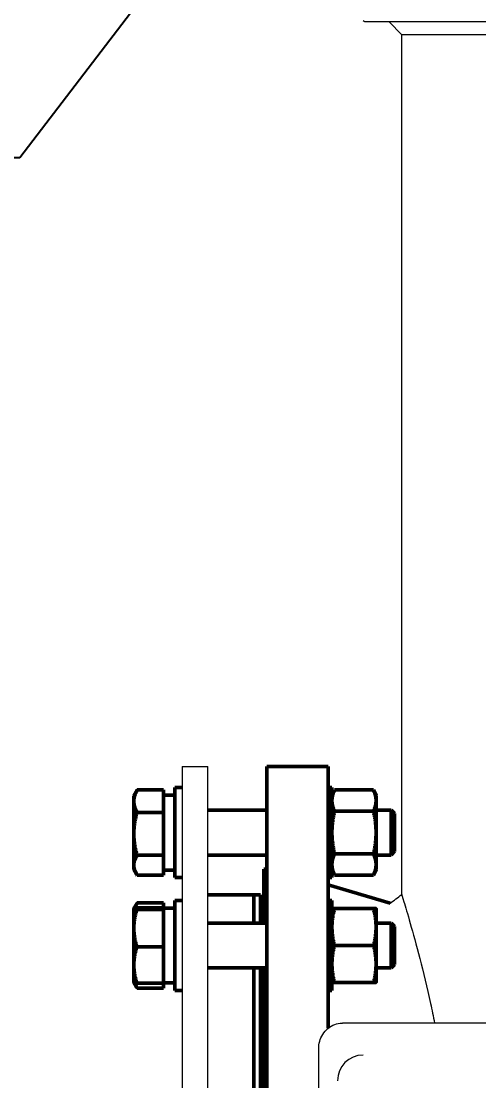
# Model space of a CAD drawing. Header units: inches. Extents: x 17 to 469, y 7 to 301.
# Drawn here: x 331.89 to 340.8, y 95.85 to 116.49 of the extents above; entities that cross this region are included whole.
import ezdxf

# ---------------------------------------------------------------- set-up
doc = ezdxf.new("R2010")
doc.units = ezdxf.units.IN
doc.header["$LTSCALE"] = 14
doc.header["$MEASUREMENT"] = 0
for name, color, linetype, lineweight in [('Dimension (ANSI)', 7, 'Continuous', 25), ('Symbol (ANSI)', 7, 'Continuous', 25), ('Visible (ANSI)', 7, 'Continuous', 50)]:
    doc.layers.add(name, color=color, linetype=linetype, lineweight=lineweight)
doc.styles.add('MEMCOR Medium', font='arial.ttf')
doc.dimstyles.new('Default (ANSI)', dxfattribs={"dimscale": 14, "dimtxt": 0.15, "dimasz": 0.098425, "dimexe": 0.125, "dimexo": 0.0625, "dimgap": 0.031496, "dimtad": 0, "dimtih": 1, "dimtoh": 1, "dimdec": 4, "dimrnd": 1e-08, "dimzin": 3, "dimdsep": 46, "dimlunit": 5, "dimtxsty": 'MEMCOR Medium', "dimcen": 0.09, "dimdle": 0.393701, "dimclrd": 256, "dimclre": 256, "dimclrt": 256, "dimadec": 0, "dimazin": 1, "dimtfac": 0.8, "dimtofl": 0, "dimtmove": 0, "dimatfit": 3, "dimfxl": 1, "dimfrac": 1, "dimtolj": 1, "dimtzin": 4, "dimlwd": -1, "dimlwe": -1, "dimarcsym": 0})
doc.dimstyles.new('Default (ANSI)$7', dxfattribs={"dimscale": 14, "dimtxt": 0.15, "dimasz": 0.098425, "dimexe": 0.125, "dimexo": 0.0625, "dimgap": 0.031496, "dimtad": 0, "dimtih": 1, "dimtoh": 1, "dimdec": 4, "dimrnd": 1e-08, "dimzin": 3, "dimdsep": 46, "dimlunit": 5, "dimtxsty": 'MEMCOR Medium', "dimcen": 0.09, "dimdle": 0.393701, "dimclrd": 256, "dimclre": 256, "dimclrt": 256, "dimadec": 0, "dimazin": 1, "dimtfac": 0.8, "dimtofl": 0, "dimtmove": 0, "dimatfit": 3, "dimfxl": 1, "dimfrac": 1, "dimtolj": 1, "dimtzin": 4, "dimlwd": -1, "dimlwe": -1, "dimarcsym": 0})

# ---------------------------------------------------------------- blocks, each defined once
blk = doc.blocks.new('*D28')
at = {"layer": 'Defpoints', "color": 0, "transparency": 16777216}
for p in [(299.754, 132.744), (359.476, 132.744), (339.816, 40.229)]:
    blk.add_point(p, dxfattribs=at)
at = {"layer": 'Dimension (ANSI)', "transparency": 16777216}
for p, q in [((358.601, 132.744), (298.004, 132.744)), ((299.754, 131.366), (299.754, 93.646)), ((299.754, 41.607), (299.754, 79.328)), ((338.941, 40.229), (298.004, 40.229))]:
    blk.add_line(p, q, dxfattribs=at)
for points in [[(299.524, 131.366), (299.983, 131.366), (299.754, 132.744)], [(299.524, 41.607), (299.983, 41.607), (299.754, 40.229)]]:
    blk.add_solid(points, dxfattribs=at)
at = {"layer": 'Dimension (ANSI)', "transparency": 16777216, "char_height": 2.1, "attachment_point": 5, "style": 'MEMCOR Medium'}
for s, insert in [('\\A1; \\fArial|b0|i0;\\H2.1000;92{\\H0.8x;\\S1#2;} in', (299.754, 88.633)), ('\\A1;[2349.9 mm]{\\P\\fArial|b0|i0;\\H2.1000;SHIPPING HEIGHT\\P\\fArial|b0|i0;\\H2.1000;REF.}', (299.754, 81.474))]:
    blk.add_mtext(s, dxfattribs=dict(at, insert=insert))

msp = doc.modelspace()

# ---------------------------------------------------------------- linework, layer by layer
at = {"layer": 'Visible (ANSI)', "linetype": 'Continuous', "lineweight": 18}
for p, q in [((373.450373, 116.479368), (338.583085, 116.479368)), ((339.053992, 116.479368), (339.303946, 116.229368)), ((339.300169, 99.482295), (339.300169, 116.233145)), ((360.048821, 116.229368), (339.303946, 116.229368)), ((335.020631, 101.979368), (335.020631, 82.979368)), ((335.020631, 101.979368), (335.520631, 101.979368)), ((335.520631, 82.979368), (335.520631, 101.979368)), ((350.706504, 96.979368), (338.149136, 96.979368)), ((337.682629, 79.729368), (337.682629, 96.479368))]:
    msp.add_line(p, q, dxfattribs=at)
at = {"layer": 'Visible (ANSI)'}
for p, q in [((336.675631, 101.979368), (336.675631, 82.979368)), ((337.865631, 101.979368), (336.675631, 101.979368)), ((337.865631, 101.979368), (337.865631, 96.876822)), ((334.880006, 101.564738), (334.880006, 99.814738)), ((334.880006, 101.564738), (335.020631, 101.564738)), ((337.865631, 101.564738), (337.941256, 101.564738)), ((337.941256, 99.814738), (337.941256, 101.564738)), ((334.082881, 101.408488), (334.138357, 101.504573)), ((334.082881, 101.408488), (334.082881, 101.299974)), ((334.661006, 101.519225), (334.147078, 101.519225)), ((334.661006, 101.519225), (334.661006, 101.365899)), ((334.661006, 101.419238), (334.880006, 101.419238)), ((334.661006, 101.234049), (334.661006, 101.365899)), ((337.941256, 101.408738), (337.993124, 101.519967)), ((337.993124, 101.519967), (338.748389, 101.519967)), ((338.800256, 101.408738), (338.748389, 101.519967)), ((338.800256, 101.31241), (338.800256, 101.408738)), ((334.082881, 101.299974), (334.082881, 100.665979)), ((334.661006, 101.234049), (334.661006, 101.080723)), ((338.800256, 100.689738), (338.800256, 101.31241)), ((334.661006, 101.080723), (334.147078, 101.080723)), ((334.661006, 101.080723), (334.661006, 100.790686)), ((335.520631, 101.127238), (336.675631, 101.127238)), ((337.993124, 101.104852), (338.748389, 101.104852)), ((338.800256, 101.127238), (339.094853, 101.127238)), ((339.094853, 100.252238), (339.094853, 101.127238)), ((339.161006, 101.061088), (339.094853, 101.127238)), ((339.161006, 101.061088), (339.161006, 100.318388)), ((334.661006, 100.541273), (334.661006, 100.790686)), ((334.082881, 100.665979), (334.082881, 100.055743)), ((334.661006, 100.541273), (334.661006, 100.251236)), ((338.800256, 100.067065), (338.800256, 100.689738)), ((339.161006, 100.318388), (339.094853, 100.252238)), ((334.661006, 100.251236), (334.147078, 100.251236)), ((334.661006, 100.251236), (334.661006, 100.114524)), ((334.661006, 99.996962), (334.661006, 100.114524)), ((335.520631, 100.252238), (336.675631, 100.252238)), ((337.993124, 100.274623), (338.748389, 100.274623)), ((338.800256, 100.252238), (339.094853, 100.252238)), ((334.082881, 100.055743), (334.082881, 99.970988)), ((334.082881, 99.970988), (334.138357, 99.874902)), ((334.661006, 99.996962), (334.661006, 99.86025)), ((334.661006, 99.960238), (334.724755, 99.960238)), ((336.613131, 99.979368), (336.613131, 98.927276)), ((336.675631, 99.979368), (336.613131, 99.979368)), ((337.941256, 99.970738), (337.993124, 99.859508)), ((338.800256, 99.970738), (338.748389, 99.859508)), ((338.800256, 99.970738), (338.800256, 100.067065)), ((334.661006, 99.86025), (334.147078, 99.86025)), ((334.880006, 99.814738), (335.020631, 99.814738)), ((337.865631, 99.814738), (337.941256, 99.814738)), ((337.993124, 99.859508), (338.748389, 99.859508)), ((339.071926, 99.311866), (337.865631, 99.669368)), ((334.083108, 99.208919), (334.138357, 99.304611)), ((334.661006, 99.319263), (334.147078, 99.319263)), ((334.661006, 99.319263), (334.661006, 99.22185)), ((334.880006, 99.364776), (334.880006, 97.614776)), ((334.880006, 99.364776), (335.020631, 99.364776)), ((336.420631, 99.479368), (335.520631, 99.479368)), ((336.420631, 99.479368), (336.420631, 98.927276)), ((336.550631, 99.479368), (336.420631, 99.479368)), ((336.420631, 99.479368), (336.420631, 98.927276)), ((336.550631, 98.927276), (336.550631, 99.479368)), ((337.865631, 99.364776), (337.941256, 99.364776)), ((337.941256, 97.614776), (337.941256, 99.364776)), ((334.082881, 99.208526), (334.083108, 99.208919)), ((334.082881, 99.208526), (334.082881, 99.208133)), ((334.082881, 99.208133), (334.082881, 98.828379)), ((334.661006, 99.22185), (334.147078, 99.22185)), ((334.661006, 99.194416), (334.147078, 99.194416)), ((334.661006, 99.22185), (334.661006, 99.219276)), ((334.661006, 99.204009), (334.661006, 99.219276)), ((334.661006, 99.219276), (334.880006, 99.219276)), ((334.661006, 99.204009), (334.661006, 99.194416)), ((334.661006, 99.194416), (334.661006, 98.93844)), ((337.993124, 99.208776), (338.748389, 99.208776)), ((338.800256, 98.849276), (338.800256, 99.208776)), ((334.661006, 98.718318), (334.661006, 98.93844)), ((335.520631, 98.927276), (336.675631, 98.927276)), ((338.800256, 98.927276), (339.094853, 98.927276)), ((339.094853, 98.052276), (339.094853, 98.927276)), ((339.161006, 98.861126), (339.094853, 98.927276)), ((334.082881, 98.828379), (334.082881, 98.110022)), ((334.661006, 98.718318), (334.661006, 98.462342)), ((338.800256, 98.130276), (338.800256, 98.849276)), ((339.161006, 98.861126), (339.161006, 98.118426)), ((334.661006, 98.462342), (334.147078, 98.462342)), ((334.661006, 98.462342), (334.661006, 98.215959)), ((337.993124, 98.489776), (338.748389, 98.489776)), ((334.082881, 98.110022), (334.082881, 97.771026)), ((334.661006, 98.004085), (334.661006, 98.215959)), ((335.520631, 98.052276), (336.675631, 98.052276)), ((336.420631, 98.052276), (336.420631, 95.11683)), ((336.420631, 98.052276), (336.420631, 95.11683)), ((336.550631, 95.11683), (336.550631, 98.052276)), ((336.613131, 98.052276), (336.613131, 95.11683)), ((338.800256, 97.770776), (338.800256, 98.130276)), ((338.800256, 98.052276), (339.094853, 98.052276)), ((339.161006, 98.118426), (339.094853, 98.052276)), ((334.661006, 98.004085), (334.661006, 97.757702)), ((334.082881, 97.771026), (334.083108, 97.770633)), ((334.083108, 97.770633), (334.138357, 97.67494)), ((334.661006, 97.757702), (334.147078, 97.757702)), ((334.661006, 97.660288), (334.147078, 97.660288)), ((334.661006, 97.760276), (334.880006, 97.760276)), ((334.661006, 97.757702), (334.661006, 97.660288)), ((337.993124, 97.770776), (338.748389, 97.770776)), ((334.880006, 97.614776), (335.020631, 97.614776)), ((337.865631, 97.614776), (337.941256, 97.614776))]:
    msp.add_line(p, q, dxfattribs=at)
at = {"layer": 'Visible (ANSI)', "linetype": 'Continuous', "lineweight": 18}
msp.add_arc((338.548655, 95.854368), 0.5, 90, 180, dxfattribs=at)
at = {"layer": 'Visible (ANSI)'}
msp.add_ellipse((334.724755, 100.689738), major_axis=(4.1372, 0), ratio=0.176326981, start_param=4.71238898, end_param=4.749923496, dxfattribs=at)
at = {"layer": 'Visible (ANSI)', "linetype": 'Continuous', "lineweight": 18}
for points in [[(338.5518, 116.510618), (338.562222, 116.500203), (338.57265, 116.489787), (338.583085, 116.479368)], [(339.071926, 99.311866), (339.148003, 99.368681), (339.224094, 99.425478), (339.300169, 99.482295)]]:
    msp.add_open_spline(points, degree=3, dxfattribs=at)
at = {"layer": 'Visible (ANSI)'}
for points, weights in [([(334.147078, 101.519225), (334.082881, 101.401729), (334.082881, 101.299974)], [1.01001874936, 1.04314139574, 1]), ([(334.138357, 101.504573), (334.142547, 101.511832), (334.147078, 101.519225)], [1.01419770863, 1.01228706098, 1.01001874936]), ([(337.993124, 101.519967), (337.941256, 101.408738), (337.941256, 101.31241)], [1, 1.0379548493, 1]), ([(338.800256, 101.31241), (338.800256, 101.408738), (338.748389, 101.519967)], [1, 1.0379548493, 1]), ([(334.082881, 101.299974), (334.082881, 101.198219), (334.147078, 101.080723)], [1, 1.04314139574, 1.01001874936]), ([(337.941256, 101.31241), (337.941256, 101.216082), (337.993124, 101.104852)], [1, 1.0379548493, 1]), ([(338.748389, 101.104852), (338.800256, 101.216082), (338.800256, 101.31241)], [1, 1.0379548493, 1]), ([(334.147078, 101.080723), (334.082881, 100.858463), (334.082881, 100.665979)], [1.01001874936, 1.04314139574, 1]), ([(337.993124, 101.104852), (337.941256, 100.882393), (337.941256, 100.689738)], [1, 1.0379548493, 1]), ([(338.800256, 100.689738), (338.800256, 100.882393), (338.748389, 101.104852)], [1, 1.0379548493, 1]), ([(334.082881, 100.665979), (334.082881, 100.473496), (334.147078, 100.251236)], [1, 1.04314139574, 1.01001874936]), ([(337.941256, 100.689738), (337.941256, 100.497082), (337.993124, 100.274623)], [1, 1.0379548493, 1]), ([(338.748389, 100.274623), (338.800256, 100.497082), (338.800256, 100.689738)], [1, 1.0379548493, 1]), ([(334.147078, 100.251236), (334.082881, 100.146471), (334.082881, 100.055743)], [1.01001874936, 1.04314139574, 1]), ([(337.993124, 100.274623), (337.941256, 100.163393), (337.941256, 100.067065)], [1, 1.0379548493, 1]), ([(338.800256, 100.067065), (338.800256, 100.163393), (338.748389, 100.274623)], [1, 1.0379548493, 1]), ([(334.082881, 100.055743), (334.082881, 99.965014), (334.147078, 99.86025)], [1, 1.04314139574, 1.01001874936]), ([(337.941256, 100.067065), (337.941256, 99.970738), (337.993124, 99.859508)], [1, 1.0379548493, 1]), ([(338.748389, 99.859508), (338.800256, 99.970738), (338.800256, 100.067065)], [1, 1.0379548493, 1]), ([(334.147078, 99.319263), (334.117276, 99.264717), (334.101598, 99.215349)], [1.01001874936, 1.02512992681, 1.02436783531]), ([(334.138357, 99.304611), (334.142547, 99.31187), (334.147078, 99.319263)], [1.01419770863, 1.01228706098, 1.01001874936]), ([(334.147078, 99.22185), (334.082881, 99.214499), (334.082881, 99.208133)], [1.01001874936, 1.04314139574, 1]), ([(334.082881, 99.208133), (334.082881, 99.201767), (334.147078, 99.194416)], [1, 1.04314139574, 1.01001874936]), ([(334.147078, 99.194416), (334.082881, 98.998257), (334.082881, 98.828379)], [1.01001874936, 1.04314139574, 1]), ([(337.941256, 99.208776), (337.941256, 99.208776), (337.993124, 99.208776)], [1, 1.0379548493, 1]), ([(337.993124, 99.208776), (337.941256, 99.01612), (337.941256, 98.849276)], [1, 1.0379548493, 1]), ([(338.800256, 98.849276), (338.800256, 99.01612), (338.748389, 99.208776)], [1, 1.0379548493, 1]), ([(338.748389, 99.208776), (338.800256, 99.208776), (338.800256, 99.208776)], [1, 1.0379548493, 1]), ([(334.082881, 98.828379), (334.082881, 98.658501), (334.147078, 98.462342)], [1, 1.04314139574, 1.01001874936]), ([(337.941256, 98.849276), (337.941256, 98.682431), (337.993124, 98.489776)], [1, 1.0379548493, 1]), ([(338.748389, 98.489776), (338.800256, 98.682431), (338.800256, 98.849276)], [1, 1.0379548493, 1]), ([(334.147078, 98.462342), (334.082881, 98.273534), (334.082881, 98.110022)], [1.01001874936, 1.04314139574, 1]), ([(337.993124, 98.489776), (337.941256, 98.29712), (337.941256, 98.130276)], [1, 1.0379548493, 1]), ([(338.800256, 98.130276), (338.800256, 98.29712), (338.748389, 98.489776)], [1, 1.0379548493, 1]), ([(334.082881, 98.110022), (334.082881, 97.946509), (334.147078, 97.757702)], [1, 1.04314139574, 1.01001874936]), ([(337.941256, 98.130276), (337.941256, 97.963431), (337.993124, 97.770776)], [1, 1.0379548493, 1]), ([(338.748389, 97.770776), (338.800256, 97.963431), (338.800256, 98.130276)], [1, 1.0379548493, 1]), ([(334.147078, 97.757702), (334.086574, 97.76463), (334.083108, 97.770633)], [1.01001874936, 1.04117729012, 1.00484823082]), ([(334.09752, 97.765052), (334.113229, 97.715527), (334.147078, 97.660288)], [1.02385469408, 1.02721658286, 1.01001874936]), ([(337.993124, 97.770776), (337.941256, 97.770776), (337.941256, 97.770776)], [1, 1.0379548493, 1]), ([(338.800256, 97.770776), (338.800256, 97.770776), (338.748389, 97.770776)], [1, 1.0379548493, 1])]:
    msp.add_rational_spline(points, weights, degree=2, dxfattribs=at)
at = {"layer": 'Visible (ANSI)', "linetype": 'Continuous', "lineweight": 18}
for points, knots in [([(339.300169, 99.482295), (339.300169, 99.482295), (339.314215, 99.436952), (339.370877, 99.248895), (339.413448, 99.106238), (339.519651, 98.732806), (339.583285, 98.501705), (339.719104, 97.972263), (339.791154, 97.673892), (339.886936, 97.237776), (339.913806, 97.111148), (339.940614, 96.979306)], [131.881057425, 131.881057425, 131.881057425, 131.881057425, 135.19690146, 135.19690146, 138.512745496, 138.512745496, 141.828589531, 141.828589531, 145.144433567, 145.144433567, 146.415977473, 146.415977473, 146.415977473, 146.415977473]), ([(337.682629, 96.479368), (337.682629, 96.528221), (337.689274, 96.577082), (337.71587, 96.671597), (337.735837, 96.717269), (337.788922, 96.801637), (337.822088, 96.840338), (337.900182, 96.905854), (337.945128, 96.932646), (338.039697, 96.968249), (338.088802, 96.977998), (338.141855, 96.979323), (338.145496, 96.979368), (338.149136, 96.979368)], [3.141592654, 3.141592654, 3.141592654, 3.141592654, 3.455751919, 3.455751919, 3.769911184, 3.769911184, 4.08407045, 4.08407045, 4.397217642, 4.397217642, 4.69077188, 4.69077188, 4.71238898, 4.71238898, 4.71238898, 4.71238898])]:
    msp.add_open_spline(points, degree=3, knots=knots, dxfattribs=at)

# ---------------------------------------------------------------- dimensions: what is measured, and where the dimension line sits
at = {"layer": 'Dimension (ANSI)'}
dim = msp.add_linear_dim(base=(299.753719, 132.744368), p1=(339.816064, 40.229368), p2=(359.475631, 132.744368), angle=90, text=' \\fArial|b0|i0;\\H2.1000;<> in\\X[2349.9 mm]{\\P\\fArial|b0|i0;\\H2.1000;SHIPPING HEIGHT\\P\\fArial|b0|i0;\\H2.1000;REF.}', dimstyle='Default (ANSI)', override={"dimgap": 0.031496, "dimdec": 4, "dimpost": '', "dimtol": 0, "dimlim": 0, "dimtp": 0, "dimtm": 0, "dimtdec": 2, "dimatfit": 1}, dxfattribs=at)
dim.commit()
dim.dimension.update_dxf_attribs({"geometry": '*D28', "text_midpoint": (299.753719, 86.486868), "dimtype": 160})

# ---------------------------------------------------------------- leaders
at = {"layer": 'Symbol (ANSI)', "annotation_type": 0, "has_hookline": 1, "hookline_direction": 1, "text_width": 19.334039}
msp.add_leader([(340.674375, 125.354368), (331.859697, 113.832606), (330.481744, 113.832606)], dimstyle='Default (ANSI)$7', override={"dimtad": 0}, dxfattribs=at)

doc.saveas('drawing.dxf')
